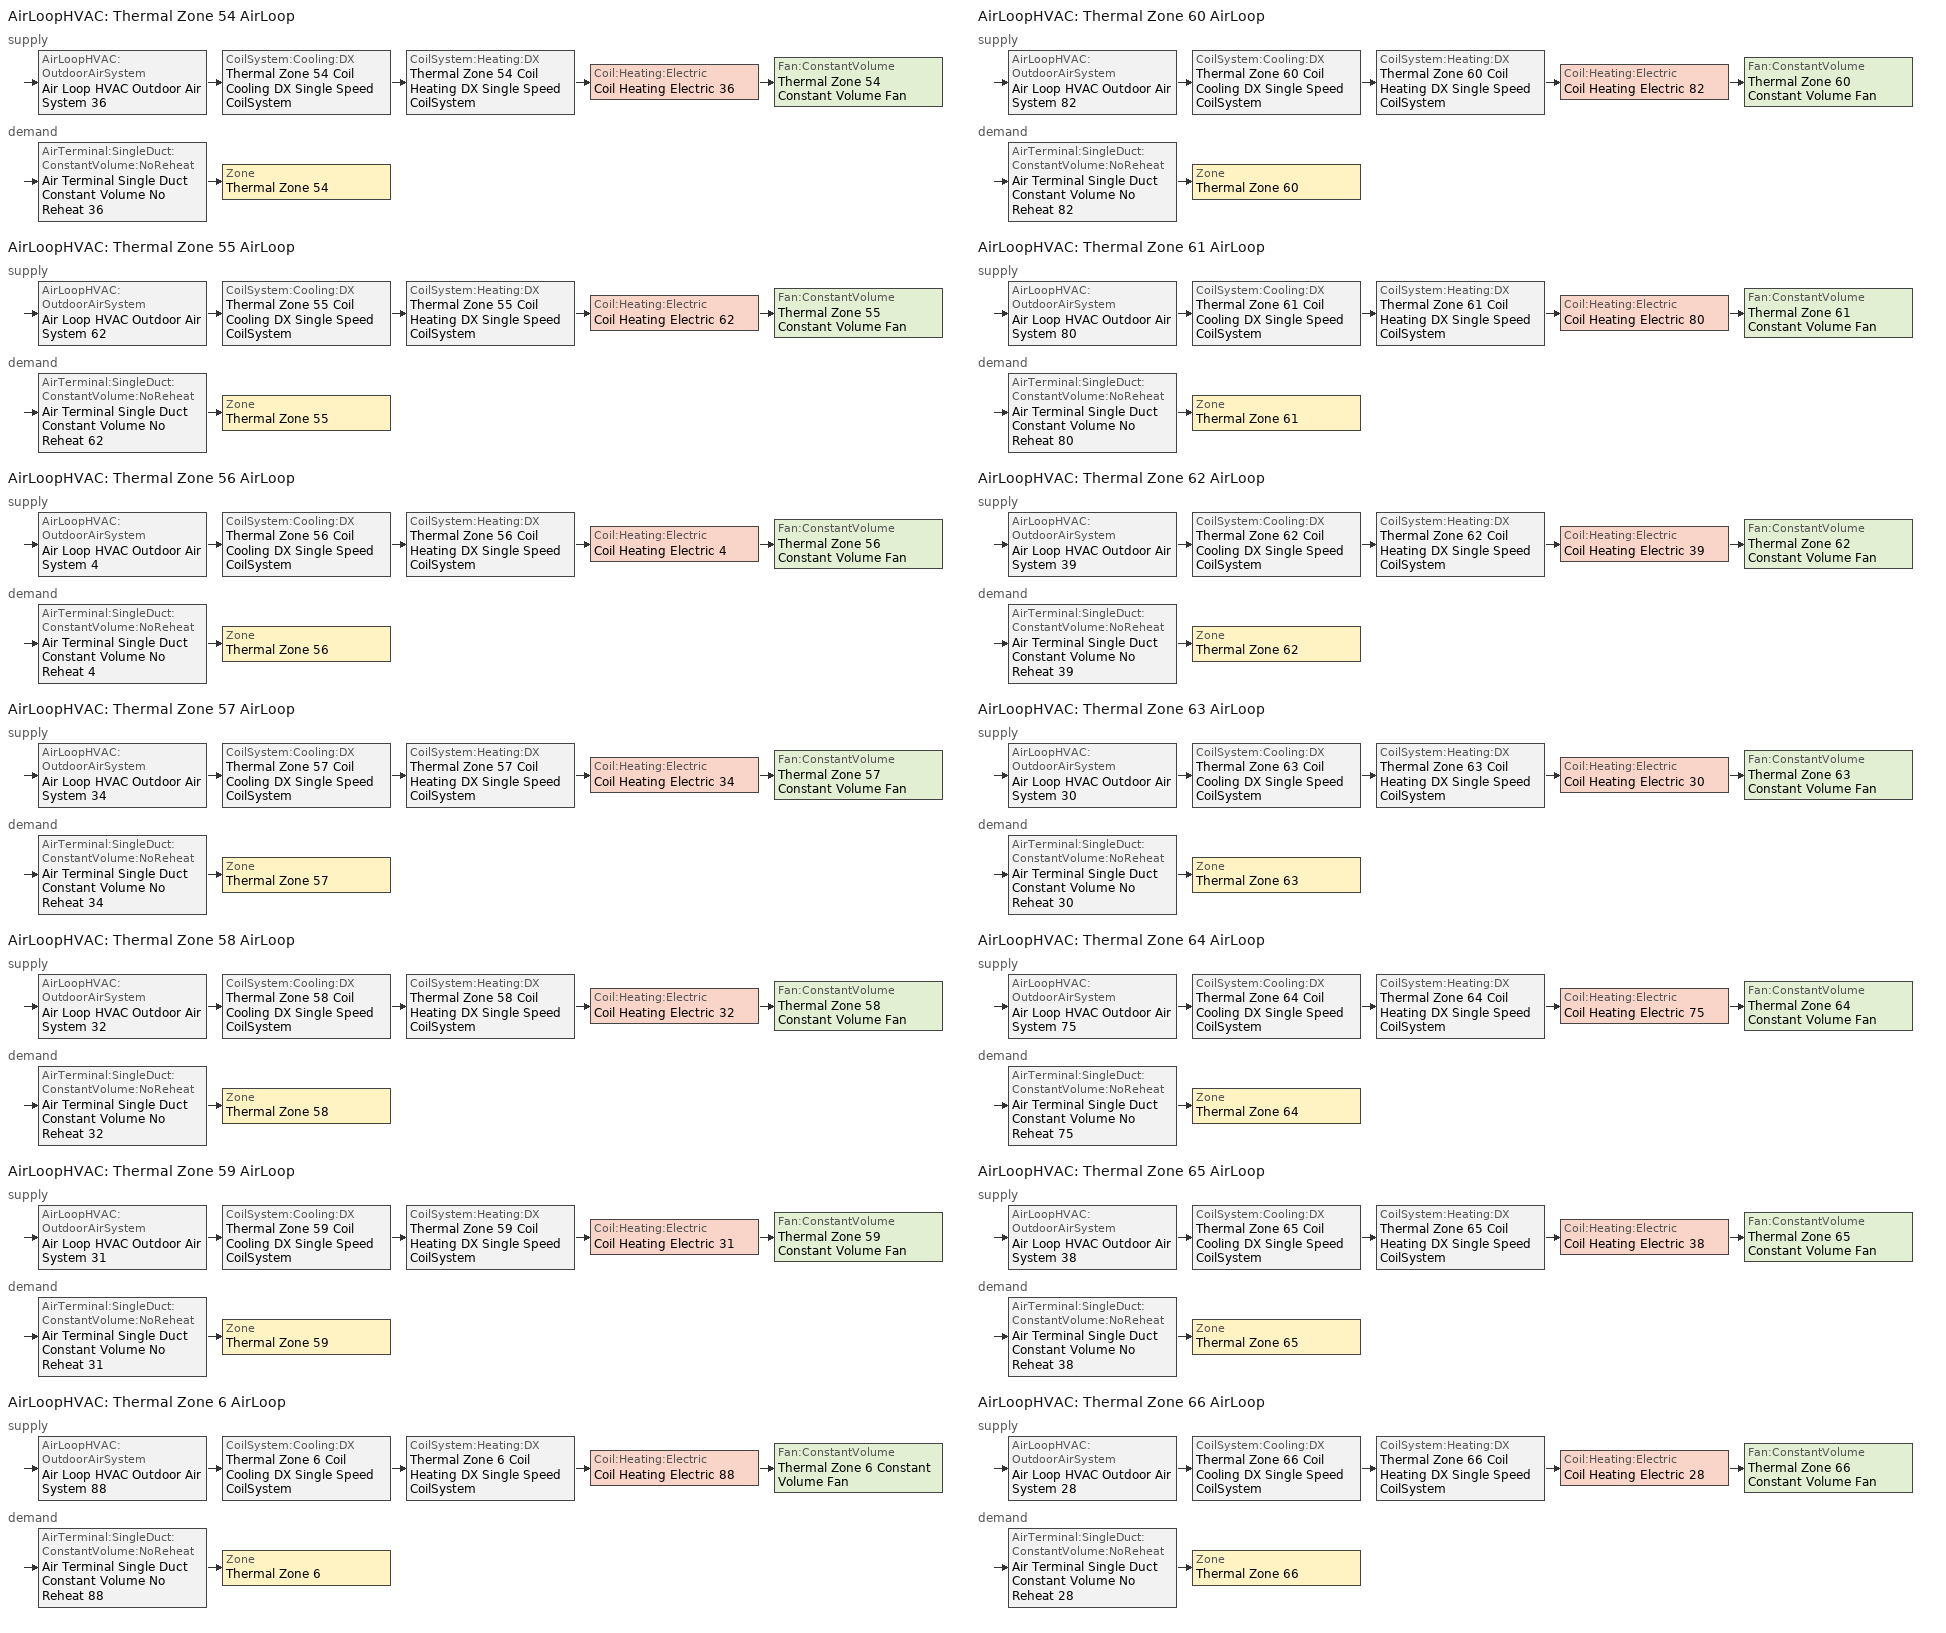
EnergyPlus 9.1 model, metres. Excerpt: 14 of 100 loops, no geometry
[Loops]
AirLoopHVAC 'Thermal Zone 54 AirLoop'
 supply: AirLoopHVAC:OutdoorAirSystem 'Air Loop HVAC Outdoor Air System 36' > CoilSystem:Cooling:DX 'Thermal Zone 54 Coil Cooling DX Single Speed CoilSystem' > CoilSystem:Heating:DX 'Thermal Zone 54 Coil Heating DX Single Speed CoilSystem' > Coil:Heating:Electric 'Coil Heating Electric 36' > Fan:ConstantVolume 'Thermal Zone 54 Constant Volume Fan'
 demand: AirTerminal:SingleDuct:ConstantVolume:NoReheat 'Air Terminal Single Duct Constant Volume No Reheat 36' > Zone 'Thermal Zone 54'
AirLoopHVAC 'Thermal Zone 55 AirLoop'
 supply: AirLoopHVAC:OutdoorAirSystem 'Air Loop HVAC Outdoor Air System 62' > CoilSystem:Cooling:DX 'Thermal Zone 55 Coil Cooling DX Single Speed CoilSystem' > CoilSystem:Heating:DX 'Thermal Zone 55 Coil Heating DX Single Speed CoilSystem' > Coil:Heating:Electric 'Coil Heating Electric 62' > Fan:ConstantVolume 'Thermal Zone 55 Constant Volume Fan'
 demand: AirTerminal:SingleDuct:ConstantVolume:NoReheat 'Air Terminal Single Duct Constant Volume No Reheat 62' > Zone 'Thermal Zone 55'
AirLoopHVAC 'Thermal Zone 56 AirLoop'
 supply: AirLoopHVAC:OutdoorAirSystem 'Air Loop HVAC Outdoor Air System 4' > CoilSystem:Cooling:DX 'Thermal Zone 56 Coil Cooling DX Single Speed CoilSystem' > CoilSystem:Heating:DX 'Thermal Zone 56 Coil Heating DX Single Speed CoilSystem' > Coil:Heating:Electric 'Coil Heating Electric 4' > Fan:ConstantVolume 'Thermal Zone 56 Constant Volume Fan'
 demand: AirTerminal:SingleDuct:ConstantVolume:NoReheat 'Air Terminal Single Duct Constant Volume No Reheat 4' > Zone 'Thermal Zone 56'
AirLoopHVAC 'Thermal Zone 57 AirLoop'
 supply: AirLoopHVAC:OutdoorAirSystem 'Air Loop HVAC Outdoor Air System 34' > CoilSystem:Cooling:DX 'Thermal Zone 57 Coil Cooling DX Single Speed CoilSystem' > CoilSystem:Heating:DX 'Thermal Zone 57 Coil Heating DX Single Speed CoilSystem' > Coil:Heating:Electric 'Coil Heating Electric 34' > Fan:ConstantVolume 'Thermal Zone 57 Constant Volume Fan'
 demand: AirTerminal:SingleDuct:ConstantVolume:NoReheat 'Air Terminal Single Duct Constant Volume No Reheat 34' > Zone 'Thermal Zone 57'
AirLoopHVAC 'Thermal Zone 58 AirLoop'
 supply: AirLoopHVAC:OutdoorAirSystem 'Air Loop HVAC Outdoor Air System 32' > CoilSystem:Cooling:DX 'Thermal Zone 58 Coil Cooling DX Single Speed CoilSystem' > CoilSystem:Heating:DX 'Thermal Zone 58 Coil Heating DX Single Speed CoilSystem' > Coil:Heating:Electric 'Coil Heating Electric 32' > Fan:ConstantVolume 'Thermal Zone 58 Constant Volume Fan'
 demand: AirTerminal:SingleDuct:ConstantVolume:NoReheat 'Air Terminal Single Duct Constant Volume No Reheat 32' > Zone 'Thermal Zone 58'
AirLoopHVAC 'Thermal Zone 59 AirLoop'
 supply: AirLoopHVAC:OutdoorAirSystem 'Air Loop HVAC Outdoor Air System 31' > CoilSystem:Cooling:DX 'Thermal Zone 59 Coil Cooling DX Single Speed CoilSystem' > CoilSystem:Heating:DX 'Thermal Zone 59 Coil Heating DX Single Speed CoilSystem' > Coil:Heating:Electric 'Coil Heating Electric 31' > Fan:ConstantVolume 'Thermal Zone 59 Constant Volume Fan'
 demand: AirTerminal:SingleDuct:ConstantVolume:NoReheat 'Air Terminal Single Duct Constant Volume No Reheat 31' > Zone 'Thermal Zone 59'
AirLoopHVAC 'Thermal Zone 6 AirLoop'
 supply: AirLoopHVAC:OutdoorAirSystem 'Air Loop HVAC Outdoor Air System 88' > CoilSystem:Cooling:DX 'Thermal Zone 6 Coil Cooling DX Single Speed CoilSystem' > CoilSystem:Heating:DX 'Thermal Zone 6 Coil Heating DX Single Speed CoilSystem' > Coil:Heating:Electric 'Coil Heating Electric 88' > Fan:ConstantVolume 'Thermal Zone 6 Constant Volume Fan'
 demand: AirTerminal:SingleDuct:ConstantVolume:NoReheat 'Air Terminal Single Duct Constant Volume No Reheat 88' > Zone 'Thermal Zone 6'
AirLoopHVAC 'Thermal Zone 60 AirLoop'
 supply: AirLoopHVAC:OutdoorAirSystem 'Air Loop HVAC Outdoor Air System 82' > CoilSystem:Cooling:DX 'Thermal Zone 60 Coil Cooling DX Single Speed CoilSystem' > CoilSystem:Heating:DX 'Thermal Zone 60 Coil Heating DX Single Speed CoilSystem' > Coil:Heating:Electric 'Coil Heating Electric 82' > Fan:ConstantVolume 'Thermal Zone 60 Constant Volume Fan'
 demand: AirTerminal:SingleDuct:ConstantVolume:NoReheat 'Air Terminal Single Duct Constant Volume No Reheat 82' > Zone 'Thermal Zone 60'
AirLoopHVAC 'Thermal Zone 61 AirLoop'
 supply: AirLoopHVAC:OutdoorAirSystem 'Air Loop HVAC Outdoor Air System 80' > CoilSystem:Cooling:DX 'Thermal Zone 61 Coil Cooling DX Single Speed CoilSystem' > CoilSystem:Heating:DX 'Thermal Zone 61 Coil Heating DX Single Speed CoilSystem' > Coil:Heating:Electric 'Coil Heating Electric 80' > Fan:ConstantVolume 'Thermal Zone 61 Constant Volume Fan'
 demand: AirTerminal:SingleDuct:ConstantVolume:NoReheat 'Air Terminal Single Duct Constant Volume No Reheat 80' > Zone 'Thermal Zone 61'
AirLoopHVAC 'Thermal Zone 62 AirLoop'
 supply: AirLoopHVAC:OutdoorAirSystem 'Air Loop HVAC Outdoor Air System 39' > CoilSystem:Cooling:DX 'Thermal Zone 62 Coil Cooling DX Single Speed CoilSystem' > CoilSystem:Heating:DX 'Thermal Zone 62 Coil Heating DX Single Speed CoilSystem' > Coil:Heating:Electric 'Coil Heating Electric 39' > Fan:ConstantVolume 'Thermal Zone 62 Constant Volume Fan'
 demand: AirTerminal:SingleDuct:ConstantVolume:NoReheat 'Air Terminal Single Duct Constant Volume No Reheat 39' > Zone 'Thermal Zone 62'
AirLoopHVAC 'Thermal Zone 63 AirLoop'
 supply: AirLoopHVAC:OutdoorAirSystem 'Air Loop HVAC Outdoor Air System 30' > CoilSystem:Cooling:DX 'Thermal Zone 63 Coil Cooling DX Single Speed CoilSystem' > CoilSystem:Heating:DX 'Thermal Zone 63 Coil Heating DX Single Speed CoilSystem' > Coil:Heating:Electric 'Coil Heating Electric 30' > Fan:ConstantVolume 'Thermal Zone 63 Constant Volume Fan'
 demand: AirTerminal:SingleDuct:ConstantVolume:NoReheat 'Air Terminal Single Duct Constant Volume No Reheat 30' > Zone 'Thermal Zone 63'
AirLoopHVAC 'Thermal Zone 64 AirLoop'
 supply: AirLoopHVAC:OutdoorAirSystem 'Air Loop HVAC Outdoor Air System 75' > CoilSystem:Cooling:DX 'Thermal Zone 64 Coil Cooling DX Single Speed CoilSystem' > CoilSystem:Heating:DX 'Thermal Zone 64 Coil Heating DX Single Speed CoilSystem' > Coil:Heating:Electric 'Coil Heating Electric 75' > Fan:ConstantVolume 'Thermal Zone 64 Constant Volume Fan'
 demand: AirTerminal:SingleDuct:ConstantVolume:NoReheat 'Air Terminal Single Duct Constant Volume No Reheat 75' > Zone 'Thermal Zone 64'
AirLoopHVAC 'Thermal Zone 65 AirLoop'
 supply: AirLoopHVAC:OutdoorAirSystem 'Air Loop HVAC Outdoor Air System 38' > CoilSystem:Cooling:DX 'Thermal Zone 65 Coil Cooling DX Single Speed CoilSystem' > CoilSystem:Heating:DX 'Thermal Zone 65 Coil Heating DX Single Speed CoilSystem' > Coil:Heating:Electric 'Coil Heating Electric 38' > Fan:ConstantVolume 'Thermal Zone 65 Constant Volume Fan'
 demand: AirTerminal:SingleDuct:ConstantVolume:NoReheat 'Air Terminal Single Duct Constant Volume No Reheat 38' > Zone 'Thermal Zone 65'
AirLoopHVAC 'Thermal Zone 66 AirLoop'
 supply: AirLoopHVAC:OutdoorAirSystem 'Air Loop HVAC Outdoor Air System 28' > CoilSystem:Cooling:DX 'Thermal Zone 66 Coil Cooling DX Single Speed CoilSystem' > CoilSystem:Heating:DX 'Thermal Zone 66 Coil Heating DX Single Speed CoilSystem' > Coil:Heating:Electric 'Coil Heating Electric 28' > Fan:ConstantVolume 'Thermal Zone 66 Constant Volume Fan'
 demand: AirTerminal:SingleDuct:ConstantVolume:NoReheat 'Air Terminal Single Duct Constant Volume No Reheat 28' > Zone 'Thermal Zone 66'
[ZoneControl:Thermostat]
Name | Zone or ZoneList | Control Type Schedule | Control 1
Thermal Zone 54 Thermostat | Thermal Zone 54 | Thermal Zone 54 Thermostat Schedule | Thermostat Setpoint Dual Setpoint 56
Thermal Zone 55 Thermostat | Thermal Zone 55 | Thermal Zone 55 Thermostat Schedule | Thermostat Setpoint Dual Setpoint 57
Thermal Zone 56 Thermostat | Thermal Zone 56 | Thermal Zone 56 Thermostat Schedule | Thermostat Setpoint Dual Setpoint 58
Thermal Zone 57 Thermostat | Thermal Zone 57 | Thermal Zone 57 Thermostat Schedule | Thermostat Setpoint Dual Setpoint 59
Thermal Zone 58 Thermostat | Thermal Zone 58 | Thermal Zone 58 Thermostat Schedule | Thermostat Setpoint Dual Setpoint 60
Thermal Zone 59 Thermostat | Thermal Zone 59 | Thermal Zone 59 Thermostat Schedule | Thermostat Setpoint Dual Setpoint 61
Thermal Zone 6 Thermostat | Thermal Zone 6 | Thermal Zone 6 Thermostat Schedule | Thermostat Setpoint Dual Setpoint 8
Thermal Zone 60 Thermostat | Thermal Zone 60 | Thermal Zone 60 Thermostat Schedule | Thermostat Setpoint Dual Setpoint 62
Thermal Zone 61 Thermostat | Thermal Zone 61 | Thermal Zone 61 Thermostat Schedule | Thermostat Setpoint Dual Setpoint 63
Thermal Zone 62 Thermostat | Thermal Zone 62 | Thermal Zone 62 Thermostat Schedule | Thermostat Setpoint Dual Setpoint 64
Thermal Zone 63 Thermostat | Thermal Zone 63 | Thermal Zone 63 Thermostat Schedule | Thermostat Setpoint Dual Setpoint 65
Thermal Zone 64 Thermostat | Thermal Zone 64 | Thermal Zone 64 Thermostat Schedule | Thermostat Setpoint Dual Setpoint 66
Thermal Zone 65 Thermostat | Thermal Zone 65 | Thermal Zone 65 Thermostat Schedule | Thermostat Setpoint Dual Setpoint 67
Thermal Zone 66 Thermostat | Thermal Zone 66 | Thermal Zone 66 Thermostat Schedule | Thermostat Setpoint Dual Setpoint 68
[ThermostatSetpoint:DualSetpoint] Heating Setpoint Temperature Schedule=Medium Office HtgSetp; Cooling Setpoint Temperature Schedule=Medium Office ClgSetp
Thermostat Setpoint Dual Setpoint 56; Thermostat Setpoint Dual Setpoint 57; Thermostat Setpoint Dual Setpoint 58; Thermostat Setpoint Dual Setpoint 59; Thermostat Setpoint Dual Setpoint 60; Thermostat Setpoint Dual Setpoint 61; Thermostat Setpoint Dual Setpoint 8; Thermostat Setpoint Dual Setpoint 62; Thermostat Setpoint Dual Setpoint 63; Thermostat Setpoint Dual Setpoint 64; Thermostat Setpoint Dual Setpoint 65; Thermostat Setpoint Dual Setpoint 66; Thermostat Setpoint Dual Setpoint 67; Thermostat Setpoint Dual Setpoint 68
[AirTerminal:SingleDuct:ConstantVolume:NoReheat] Availability Schedule=Always On Discrete; Maximum Air Flow Rate {m3/s}=AutoSize
Air Terminal Single Duct Constant Volume No Reheat 36; Air Terminal Single Duct Constant Volume No Reheat 62; Air Terminal Single Duct Constant Volume No Reheat 4; Air Terminal Single Duct Constant Volume No Reheat 34; Air Terminal Single Duct Constant Volume No Reheat 32; Air Terminal Single Duct Constant Volume No Reheat 31; Air Terminal Single Duct Constant Volume No Reheat 88; Air Terminal Single Duct Constant Volume No Reheat 82; Air Terminal Single Duct Constant Volume No Reheat 80; Air Terminal Single Duct Constant Volume No Reheat 39; Air Terminal Single Duct Constant Volume No Reheat 30; Air Terminal Single Duct Constant Volume No Reheat 75; Air Terminal Single Duct Constant Volume No Reheat 38; Air Terminal Single Duct Constant Volume No Reheat 28
[Zone equipment]
Thermal Zone 54: Air Terminal Single Duct Constant Volume No Reheat 36
Thermal Zone 55: Air Terminal Single Duct Constant Volume No Reheat 62
Thermal Zone 56: Air Terminal Single Duct Constant Volume No Reheat 4
Thermal Zone 57: Air Terminal Single Duct Constant Volume No Reheat 34
Thermal Zone 58: Air Terminal Single Duct Constant Volume No Reheat 32
Thermal Zone 59: Air Terminal Single Duct Constant Volume No Reheat 31
Thermal Zone 6: Air Terminal Single Duct Constant Volume No Reheat 88
Thermal Zone 60: Air Terminal Single Duct Constant Volume No Reheat 82
Thermal Zone 61: Air Terminal Single Duct Constant Volume No Reheat 80
Thermal Zone 62: Air Terminal Single Duct Constant Volume No Reheat 39
Thermal Zone 63: Air Terminal Single Duct Constant Volume No Reheat 30
Thermal Zone 64: Air Terminal Single Duct Constant Volume No Reheat 75
Thermal Zone 65: Air Terminal Single Duct Constant Volume No Reheat 38
Thermal Zone 66: Air Terminal Single Duct Constant Volume No Reheat 28
[Sizing:Zone] Zone Cooling Design Supply Air Temperature Input Method=SupplyAirTemperature; Zone Cooling Design Supply Air Temperature {C}=14; Zone Cooling Design Supply Air Temperature Difference {deltaC}=11.11; Zone Heating Design Supply Air Temperature Input Method=SupplyAirTemperature; Zone Heating Design Supply Air Temperature {C}=40; Zone Heating Design Supply Air Temperature Difference {deltaC}=11.11; Zone Cooling Design Supply Air Humidity Ratio {kgWater/kgDryAir}=0.0085; Zone Heating Design Supply Air Humidity Ratio {kgWater/kgDryAir}=0.008; Design Specification Outdoor Air Object=90.1-2010 - Office - OpenOffice Ventilation; Zone Heating Sizing Factor=1.25; Zone Cooling Sizing Factor=1.15; Cooling Design Air Flow Method=DesignDay; Cooling Design Air Flow Rate {m3/s}=0; Cooling Minimum Air Flow per Zone Floor Area {m3/s-m2}=0.000762; Cooling Minimum Air Flow {m3/s}=0; Cooling Minimum Air Flow Fraction=0; Heating Design Air Flow Method=DesignDay; Heating Design Air Flow Rate {m3/s}=0; Heating Maximum Air Flow per Zone Floor Area {m3/s-m2}=0.002032; Heating Maximum Air Flow {m3/s}=0.141576; Heating Maximum Air Flow Fraction=0.3; Account for Dedicated Outdoor Air System=No
Name | Design Specification Zone Air Distribution Object
Thermal Zone 54 | Thermal Zone 54 Design Spec Zone Air Dist
Thermal Zone 55 | Thermal Zone 55 Design Spec Zone Air Dist
Thermal Zone 56 | Thermal Zone 56 Design Spec Zone Air Dist
Thermal Zone 57 | Thermal Zone 57 Design Spec Zone Air Dist
Thermal Zone 58 | Thermal Zone 58 Design Spec Zone Air Dist
Thermal Zone 59 | Thermal Zone 59 Design Spec Zone Air Dist
Thermal Zone 6 | Thermal Zone 6 Design Spec Zone Air Dist
Thermal Zone 60 | Thermal Zone 60 Design Spec Zone Air Dist
Thermal Zone 61 | Thermal Zone 61 Design Spec Zone Air Dist
Thermal Zone 62 | Thermal Zone 62 Design Spec Zone Air Dist
Thermal Zone 63 | Thermal Zone 63 Design Spec Zone Air Dist
Thermal Zone 64 | Thermal Zone 64 Design Spec Zone Air Dist
Thermal Zone 65 | Thermal Zone 65 Design Spec Zone Air Dist
Thermal Zone 66 | Thermal Zone 66 Design Spec Zone Air Dist
[DesignSpecification:ZoneAirDistribution] Zone Air Distribution Effectiveness in Cooling Mode=1; Zone Air Distribution Effectiveness in Heating Mode=1
Thermal Zone 54 Design Spec Zone Air Dist; Thermal Zone 55 Design Spec Zone Air Dist; Thermal Zone 56 Design Spec Zone Air Dist; Thermal Zone 57 Design Spec Zone Air Dist; Thermal Zone 58 Design Spec Zone Air Dist; Thermal Zone 59 Design Spec Zone Air Dist; Thermal Zone 6 Design Spec Zone Air Dist; Thermal Zone 60 Design Spec Zone Air Dist; Thermal Zone 61 Design Spec Zone Air Dist; Thermal Zone 62 Design Spec Zone Air Dist; Thermal Zone 63 Design Spec Zone Air Dist; Thermal Zone 64 Design Spec Zone Air Dist; Thermal Zone 65 Design Spec Zone Air Dist; Thermal Zone 66 Design Spec Zone Air Dist
[Controller:MechanicalVentilation] Availability Schedule=Always On Discrete; Demand Controlled Ventilation=No; System Outdoor Air Method=ZoneSum; Design Specification Outdoor Air Object Name 1=90.1-2010 - Office - OpenOffice Ventilation
Name | Zone 1 | Design Specification Zone Air Distribution Object Name 1
Controller Mechanical Ventilation 36 | Thermal Zone 54 | Thermal Zone 54 Design Spec Zone Air Dist
Controller Mechanical Ventilation 62 | Thermal Zone 55 | Thermal Zone 55 Design Spec Zone Air Dist
Controller Mechanical Ventilation 4 | Thermal Zone 56 | Thermal Zone 56 Design Spec Zone Air Dist
Controller Mechanical Ventilation 34 | Thermal Zone 57 | Thermal Zone 57 Design Spec Zone Air Dist
Controller Mechanical Ventilation 32 | Thermal Zone 58 | Thermal Zone 58 Design Spec Zone Air Dist
Controller Mechanical Ventilation 31 | Thermal Zone 59 | Thermal Zone 59 Design Spec Zone Air Dist
Controller Mechanical Ventilation 88 | Thermal Zone 6 | Thermal Zone 6 Design Spec Zone Air Dist
Controller Mechanical Ventilation 82 | Thermal Zone 60 | Thermal Zone 60 Design Spec Zone Air Dist
Controller Mechanical Ventilation 80 | Thermal Zone 61 | Thermal Zone 61 Design Spec Zone Air Dist
Controller Mechanical Ventilation 39 | Thermal Zone 62 | Thermal Zone 62 Design Spec Zone Air Dist
Controller Mechanical Ventilation 30 | Thermal Zone 63 | Thermal Zone 63 Design Spec Zone Air Dist
Controller Mechanical Ventilation 75 | Thermal Zone 64 | Thermal Zone 64 Design Spec Zone Air Dist
Controller Mechanical Ventilation 38 | Thermal Zone 65 | Thermal Zone 65 Design Spec Zone Air Dist
Controller Mechanical Ventilation 28 | Thermal Zone 66 | Thermal Zone 66 Design Spec Zone Air Dist
[DesignSpecification:OutdoorAir]
90.1-2010 - Office - OpenOffice Ventilation: Outdoor Air Method=Sum; Outdoor Air Flow per Person {m3/s-person}=0.00235974; Outdoor Air Flow per Zone Floor Area {m3/s-m2}=0.0003048; Outdoor Air Flow per Zone {m3/s}=0; Outdoor Air Flow Air Changes per Hour {1/hr}=0
[AirLoopHVAC] Design Supply Air Flow Rate {m3/s}=AutoSize
Thermal Zone 54 AirLoop; Thermal Zone 55 AirLoop; Thermal Zone 56 AirLoop; Thermal Zone 57 AirLoop; Thermal Zone 58 AirLoop; Thermal Zone 59 AirLoop; Thermal Zone 6 AirLoop; Thermal Zone 60 AirLoop; Thermal Zone 61 AirLoop; Thermal Zone 62 AirLoop; Thermal Zone 63 AirLoop; Thermal Zone 64 AirLoop; Thermal Zone 65 AirLoop; Thermal Zone 66 AirLoop
[Sizing:System] Type of Load to Size On=Sensible; Design Outdoor Air Flow Rate {m3/s}=Autosize; Central Heating Maximum System Air Flow Ratio=1; Preheat Design Temperature {C}=7; Preheat Design Humidity Ratio {kgWater/kgDryAir}=0.008; Precool Design Temperature {C}=12.8; Precool Design Humidity Ratio {kgWater/kgDryAir}=0.008; Central Cooling Design Supply Air Temperature {C}=12.8; Central Heating Design Supply Air Temperature {C}=40; Type of Zone Sum to Use=NonCoincident; 100% Outdoor Air in Cooling=Yes; 100% Outdoor Air in Heating=Yes; Central Cooling Design Supply Air Humidity Ratio {kgWater/kgDryAir}=0.0085; Central Heating Design Supply Air Humidity Ratio {kgWater/kgDryAir}=0.008; Cooling Supply Air Flow Rate Method=DesignDay; Cooling Supply Air Flow Rate {m3/s}=0; Cooling Supply Air Flow Rate Per Floor Area {m3/s-m2}=0.00996765; Cooling Fraction of Autosized Cooling Supply Air Flow Rate=1; Cooling Supply Air Flow Rate Per Unit Cooling Capacity {m3/s-W}=3.94755e-05; Heating Supply Air Flow Rate Method=DesignDay; Heating Supply Air Flow Rate {m3/s}=0; Heating Supply Air Flow Rate Per Floor Area {m3/s-m2}=0.00996765; Heating Fraction of Autosized Heating Supply Air Flow Rate=1; Heating Fraction of Autosized Cooling Supply Air Flow Rate=1; Heating Supply Air Flow Rate Per Unit Heating Capacity {m3/s-W}=3.15882e-05; System Outdoor Air Method=ZoneSum; Zone Maximum Outdoor Air Fraction=1; Cooling Design Capacity Method=CoolingDesignCapacity; Cooling Design Capacity {W}=Autosize; Cooling Design Capacity Per Floor Area {W/m2}=234.7; Fraction of Autosized Cooling Design Capacity=1; Heating Design Capacity Method=HeatingDesignCapacity; Heating Design Capacity {W}=Autosize; Heating Design Capacity Per Floor Area {W/m2}=157; Fraction of Autosized Heating Design Capacity=1; Central Cooling Capacity Control Method=OnOff
Thermal Zone 54 AirLoop; Thermal Zone 55 AirLoop; Thermal Zone 56 AirLoop; Thermal Zone 57 AirLoop; Thermal Zone 58 AirLoop; Thermal Zone 59 AirLoop; Thermal Zone 6 AirLoop; Thermal Zone 60 AirLoop; Thermal Zone 61 AirLoop; Thermal Zone 62 AirLoop; Thermal Zone 63 AirLoop; Thermal Zone 64 AirLoop; Thermal Zone 65 AirLoop; Thermal Zone 66 AirLoop
[Controller:OutdoorAir] Minimum Outdoor Air Flow Rate {m3/s}=0; Maximum Outdoor Air Flow Rate {m3/s}=Autosize; Economizer Control Type=NoEconomizer; Economizer Control Action Type=ModulateFlow; Economizer Maximum Limit Dry-Bulb Temperature {C}=28; Economizer Maximum Limit Enthalpy {J/kg}=64000; Economizer Minimum Limit Dry-Bulb Temperature {C}=-100; Lockout Type=NoLockout; Minimum Limit Type=FixedMinimum; High Humidity Control=No; Control High Indoor Humidity Based on Outdoor Humidity Ratio=Yes; Heat Recovery Bypass Control Type=BypassWhenWithinEconomizerLimits
Name | Mechanical Ventilation Controller
Controller Outdoor Air 36 | Controller Mechanical Ventilation 36
Controller Outdoor Air 62 | Controller Mechanical Ventilation 62
Controller Outdoor Air 4 | Controller Mechanical Ventilation 4
Controller Outdoor Air 34 | Controller Mechanical Ventilation 34
Controller Outdoor Air 32 | Controller Mechanical Ventilation 32
Controller Outdoor Air 31 | Controller Mechanical Ventilation 31
Controller Outdoor Air 88 | Controller Mechanical Ventilation 88
Controller Outdoor Air 82 | Controller Mechanical Ventilation 82
Controller Outdoor Air 80 | Controller Mechanical Ventilation 80
Controller Outdoor Air 39 | Controller Mechanical Ventilation 39
Controller Outdoor Air 30 | Controller Mechanical Ventilation 30
Controller Outdoor Air 75 | Controller Mechanical Ventilation 75
Controller Outdoor Air 38 | Controller Mechanical Ventilation 38
Controller Outdoor Air 28 | Controller Mechanical Ventilation 28
[SetpointManager:MixedAir] Control Variable=Temperature
Node 563 OS Default SPM; Node 564 OS Default SPM; Node 565 OS Default SPM; Node 566 OS Default SPM; Node 901 OS Default SPM; Node 902 OS Default SPM; Node 903 OS Default SPM; Node 904 OS Default SPM; Node 147 OS Default SPM; Node 148 OS Default SPM; Node 149 OS Default SPM; Node 150 OS Default SPM; Node 537 OS Default SPM; Node 538 OS Default SPM; Node 539 OS Default SPM; Node 540 OS Default SPM; Node 511 OS Default SPM; Node 512 OS Default SPM; Node 513 OS Default SPM; Node 514 OS Default SPM; Node 498 OS Default SPM; Node 499 OS Default SPM; Node 500 OS Default SPM; Node 501 OS Default SPM; Node 1239 OS Default SPM; Node 1240 OS Default SPM; Node 1241 OS Default SPM; Node 1242 OS Default SPM; Node 1161 OS Default SPM; Node 1162 OS Default SPM; Node 1163 OS Default SPM; Node 1164 OS Default SPM; Node 1135 OS Default SPM; Node 1136 OS Default SPM; Node 1137 OS Default SPM; Node 1138 OS Default SPM; Node 602 OS Default SPM; Node 603 OS Default SPM; Node 604 OS Default SPM; Node 605 OS Default SPM; Node 485 OS Default SPM; Node 486 OS Default SPM; Node 487 OS Default SPM; Node 488 OS Default SPM; Node 1070 OS Default SPM; Node 1071 OS Default SPM; Node 1072 OS Default SPM; Node 1073 OS Default SPM; Node 589 OS Default SPM; Node 590 OS Default SPM; Node 591 OS Default SPM; Node 592 OS Default SPM; Node 459 OS Default SPM; Node 460 OS Default SPM; Node 461 OS Default SPM; Node 462 OS Default SPM
[CoilSystem:Cooling:DX] Availability Schedule=Always On Discrete
Name | Cooling Coil
Thermal Zone 54 Coil Cooling DX Single Speed CoilSystem | Thermal Zone 54 Coil Cooling DX Single Speed
Thermal Zone 55 Coil Cooling DX Single Speed CoilSystem | Thermal Zone 55 Coil Cooling DX Single Speed
Thermal Zone 56 Coil Cooling DX Single Speed CoilSystem | Thermal Zone 56 Coil Cooling DX Single Speed
Thermal Zone 57 Coil Cooling DX Single Speed CoilSystem | Thermal Zone 57 Coil Cooling DX Single Speed
Thermal Zone 58 Coil Cooling DX Single Speed CoilSystem | Thermal Zone 58 Coil Cooling DX Single Speed
Thermal Zone 59 Coil Cooling DX Single Speed CoilSystem | Thermal Zone 59 Coil Cooling DX Single Speed
Thermal Zone 6 Coil Cooling DX Single Speed CoilSystem | Thermal Zone 6 Coil Cooling DX Single Speed
Thermal Zone 60 Coil Cooling DX Single Speed CoilSystem | Thermal Zone 60 Coil Cooling DX Single Speed
Thermal Zone 61 Coil Cooling DX Single Speed CoilSystem | Thermal Zone 61 Coil Cooling DX Single Speed
Thermal Zone 62 Coil Cooling DX Single Speed CoilSystem | Thermal Zone 62 Coil Cooling DX Single Speed
Thermal Zone 63 Coil Cooling DX Single Speed CoilSystem | Thermal Zone 63 Coil Cooling DX Single Speed
Thermal Zone 64 Coil Cooling DX Single Speed CoilSystem | Thermal Zone 64 Coil Cooling DX Single Speed
Thermal Zone 65 Coil Cooling DX Single Speed CoilSystem | Thermal Zone 65 Coil Cooling DX Single Speed
Thermal Zone 66 Coil Cooling DX Single Speed CoilSystem | Thermal Zone 66 Coil Cooling DX Single Speed
[Coil:Cooling:DX:SingleSpeed] Availability Schedule=Always On Discrete; Gross Rated Total Cooling Capacity {W}=Autosize; Gross Rated Sensible Heat Ratio=Autosize; Gross Rated Cooling COP {W/W}=3.1; Rated Air Flow Rate {m3/s}=Autosize; Rated Evaporator Fan Power Per Volume Flow Rate {W/(m3/s)}=773.3; Condenser Type=AirCooled; Evaporative Condenser Effectiveness=0; Evaporative Condenser Air Flow Rate {m3/s}=Autosize; Evaporative Condenser Pump Rated Power Consumption {W}=Autosize; Crankcase Heater Capacity {W}=0; Maximum Outdoor Dry-Bulb Temperature for Crankcase Heater Operation {C}=0; Basin Heater Capacity {W/K}=0; Basin Heater Setpoint Temperature {C}=10
Name | Total Cooling Capacity Function of Temperature Curve | Total Cooling Capacity Function of Flow Fraction Curve | Energy Input Ratio Function of Temperature Curve | Energy Input Ratio Function of Flow Fraction Curve | Part Load Fraction Correlation Curve
Thermal Zone 54 Coil Cooling DX Single Speed | Curve Biquadratic 71 | Curve Quadratic 176 | Curve Biquadratic 72 | Curve Quadratic 177 | Curve Quadratic 178
Thermal Zone 55 Coil Cooling DX Single Speed | Curve Biquadratic 123 | Curve Quadratic 306 | Curve Biquadratic 124 | Curve Quadratic 307 | Curve Quadratic 308
Thermal Zone 56 Coil Cooling DX Single Speed | Curve Biquadratic 7 | Curve Quadratic 16 | Curve Biquadratic 8 | Curve Quadratic 17 | Curve Quadratic 18
Thermal Zone 57 Coil Cooling DX Single Speed | Curve Biquadratic 67 | Curve Quadratic 166 | Curve Biquadratic 68 | Curve Quadratic 167 | Curve Quadratic 168
Thermal Zone 58 Coil Cooling DX Single Speed | Curve Biquadratic 63 | Curve Quadratic 156 | Curve Biquadratic 64 | Curve Quadratic 157 | Curve Quadratic 158
Thermal Zone 59 Coil Cooling DX Single Speed | Curve Biquadratic 61 | Curve Quadratic 151 | Curve Biquadratic 62 | Curve Quadratic 152 | Curve Quadratic 153
Thermal Zone 6 Coil Cooling DX Single Speed | Curve Biquadratic 175 | Curve Quadratic 436 | Curve Biquadratic 176 | Curve Quadratic 437 | Curve Quadratic 438
Thermal Zone 60 Coil Cooling DX Single Speed | Curve Biquadratic 163 | Curve Quadratic 406 | Curve Biquadratic 164 | Curve Quadratic 407 | Curve Quadratic 408
Thermal Zone 61 Coil Cooling DX Single Speed | Curve Biquadratic 159 | Curve Quadratic 396 | Curve Biquadratic 160 | Curve Quadratic 397 | Curve Quadratic 398
Thermal Zone 62 Coil Cooling DX Single Speed | Curve Biquadratic 77 | Curve Quadratic 191 | Curve Biquadratic 78 | Curve Quadratic 192 | Curve Quadratic 193
Thermal Zone 63 Coil Cooling DX Single Speed | Curve Biquadratic 59 | Curve Quadratic 146 | Curve Biquadratic 60 | Curve Quadratic 147 | Curve Quadratic 148
Thermal Zone 64 Coil Cooling DX Single Speed | Curve Biquadratic 149 | Curve Quadratic 371 | Curve Biquadratic 150 | Curve Quadratic 372 | Curve Quadratic 373
Thermal Zone 65 Coil Cooling DX Single Speed | Curve Biquadratic 75 | Curve Quadratic 186 | Curve Biquadratic 76 | Curve Quadratic 187 | Curve Quadratic 188
Thermal Zone 66 Coil Cooling DX Single Speed | Curve Biquadratic 55 | Curve Quadratic 136 | Curve Biquadratic 56 | Curve Quadratic 137 | Curve Quadratic 138
[CoilSystem:Heating:DX] Availability Schedule=Always On Discrete
Name | Heating Coil
Thermal Zone 54 Coil Heating DX Single Speed CoilSystem | Thermal Zone 54 Coil Heating DX Single Speed
Thermal Zone 55 Coil Heating DX Single Speed CoilSystem | Thermal Zone 55 Coil Heating DX Single Speed
Thermal Zone 56 Coil Heating DX Single Speed CoilSystem | Thermal Zone 56 Coil Heating DX Single Speed
Thermal Zone 57 Coil Heating DX Single Speed CoilSystem | Thermal Zone 57 Coil Heating DX Single Speed
Thermal Zone 58 Coil Heating DX Single Speed CoilSystem | Thermal Zone 58 Coil Heating DX Single Speed
Thermal Zone 59 Coil Heating DX Single Speed CoilSystem | Thermal Zone 59 Coil Heating DX Single Speed
Thermal Zone 6 Coil Heating DX Single Speed CoilSystem | Thermal Zone 6 Coil Heating DX Single Speed
Thermal Zone 60 Coil Heating DX Single Speed CoilSystem | Thermal Zone 60 Coil Heating DX Single Speed
Thermal Zone 61 Coil Heating DX Single Speed CoilSystem | Thermal Zone 61 Coil Heating DX Single Speed
Thermal Zone 62 Coil Heating DX Single Speed CoilSystem | Thermal Zone 62 Coil Heating DX Single Speed
Thermal Zone 63 Coil Heating DX Single Speed CoilSystem | Thermal Zone 63 Coil Heating DX Single Speed
Thermal Zone 64 Coil Heating DX Single Speed CoilSystem | Thermal Zone 64 Coil Heating DX Single Speed
Thermal Zone 65 Coil Heating DX Single Speed CoilSystem | Thermal Zone 65 Coil Heating DX Single Speed
Thermal Zone 66 Coil Heating DX Single Speed CoilSystem | Thermal Zone 66 Coil Heating DX Single Speed
[Coil:Heating:DX:SingleSpeed] Availability Schedule=Always On Discrete; Gross Rated Heating Capacity {W}=Autosize; Gross Rated Heating COP {W/W}=3.1; Rated Air Flow Rate {m3/s}=Autosize; Rated Supply Fan Power Per Volume Flow Rate {W/(m3/s)}=773.3; Minimum Outdoor Dry-Bulb Temperature for Compressor Operation {C}=-8; Maximum Outdoor Dry-Bulb Temperature for Defrost Operation {C}=5; Crankcase Heater Capacity {W}=0; Maximum Outdoor Dry-Bulb Temperature for Crankcase Heater Operation {C}=10; Defrost Strategy=Resistive; Defrost Control=Timed; Defrost Time Period Fraction=0.166667; Resistive Defrost Heater Capacity {W}=2000
Name | Heating Capacity Function of Temperature Curve | Heating Capacity Function of Flow Fraction Curve | Energy Input Ratio Function of Temperature Curve | Energy Input Ratio Function of Flow Fraction Curve | Part Load Fraction Correlation Curve
Thermal Zone 54 Coil Heating DX Single Speed | Curve Cubic 106 | Curve Cubic 107 | Curve Cubic 108 | Curve Quadratic 179 | Curve Quadratic 180
Thermal Zone 55 Coil Heating DX Single Speed | Curve Cubic 184 | Curve Cubic 185 | Curve Cubic 186 | Curve Quadratic 309 | Curve Quadratic 310
Thermal Zone 56 Coil Heating DX Single Speed | Curve Cubic 10 | Curve Cubic 11 | Curve Cubic 12 | Curve Quadratic 19 | Curve Quadratic 20
Thermal Zone 57 Coil Heating DX Single Speed | Curve Cubic 100 | Curve Cubic 101 | Curve Cubic 102 | Curve Quadratic 169 | Curve Quadratic 170
Thermal Zone 58 Coil Heating DX Single Speed | Curve Cubic 94 | Curve Cubic 95 | Curve Cubic 96 | Curve Quadratic 159 | Curve Quadratic 160
Thermal Zone 59 Coil Heating DX Single Speed | Curve Cubic 91 | Curve Cubic 92 | Curve Cubic 93 | Curve Quadratic 154 | Curve Quadratic 155
Thermal Zone 6 Coil Heating DX Single Speed | Curve Cubic 262 | Curve Cubic 263 | Curve Cubic 264 | Curve Quadratic 439 | Curve Quadratic 440
Thermal Zone 60 Coil Heating DX Single Speed | Curve Cubic 244 | Curve Cubic 245 | Curve Cubic 246 | Curve Quadratic 409 | Curve Quadratic 410
Thermal Zone 61 Coil Heating DX Single Speed | Curve Cubic 238 | Curve Cubic 239 | Curve Cubic 240 | Curve Quadratic 399 | Curve Quadratic 400
Thermal Zone 62 Coil Heating DX Single Speed | Curve Cubic 115 | Curve Cubic 116 | Curve Cubic 117 | Curve Quadratic 194 | Curve Quadratic 195
Thermal Zone 63 Coil Heating DX Single Speed | Curve Cubic 88 | Curve Cubic 89 | Curve Cubic 90 | Curve Quadratic 149 | Curve Quadratic 150
Thermal Zone 64 Coil Heating DX Single Speed | Curve Cubic 223 | Curve Cubic 224 | Curve Cubic 225 | Curve Quadratic 374 | Curve Quadratic 375
Thermal Zone 65 Coil Heating DX Single Speed | Curve Cubic 112 | Curve Cubic 113 | Curve Cubic 114 | Curve Quadratic 189 | Curve Quadratic 190
Thermal Zone 66 Coil Heating DX Single Speed | Curve Cubic 82 | Curve Cubic 83 | Curve Cubic 84 | Curve Quadratic 139 | Curve Quadratic 140
[Coil:Heating:Electric] Availability Schedule=Always On Discrete; Efficiency=1; Nominal Capacity {W}=Autosize
Coil Heating Electric 36; Coil Heating Electric 62; Coil Heating Electric 4; Coil Heating Electric 34; Coil Heating Electric 32; Coil Heating Electric 31; Coil Heating Electric 88; Coil Heating Electric 82; Coil Heating Electric 80; Coil Heating Electric 39; Coil Heating Electric 30; Coil Heating Electric 75; Coil Heating Electric 38; Coil Heating Electric 28
[Fan:ConstantVolume] Availability Schedule=Always On Discrete; Fan Total Efficiency=0.7; Pressure Rise {Pa}=500; Maximum Flow Rate {m3/s}=AutoSize; Motor Efficiency=0.9; Motor In Airstream Fraction=1
Thermal Zone 54 Constant Volume Fan; Thermal Zone 55 Constant Volume Fan; Thermal Zone 56 Constant Volume Fan; Thermal Zone 57 Constant Volume Fan; Thermal Zone 58 Constant Volume Fan; Thermal Zone 59 Constant Volume Fan; Thermal Zone 6 Constant Volume Fan; Thermal Zone 60 Constant Volume Fan; Thermal Zone 61 Constant Volume Fan; Thermal Zone 62 Constant Volume Fan; Thermal Zone 63 Constant Volume Fan; Thermal Zone 64 Constant Volume Fan; Thermal Zone 65 Constant Volume Fan; Thermal Zone 66 Constant Volume Fan
[SetpointManager:SingleZone:Reheat] Control Variable=Temperature; Minimum Supply Air Temperature {C}=-99; Maximum Supply Air Temperature {C}=99
Name | Control Zone
Setpoint Manager Single Zone Reheat 36 | Thermal Zone 54
Setpoint Manager Single Zone Reheat 62 | Thermal Zone 55
Setpoint Manager Single Zone Reheat 4 | Thermal Zone 56
Setpoint Manager Single Zone Reheat 34 | Thermal Zone 57
Setpoint Manager Single Zone Reheat 32 | Thermal Zone 58
Setpoint Manager Single Zone Reheat 31 | Thermal Zone 59
Setpoint Manager Single Zone Reheat 88 | Thermal Zone 6
Setpoint Manager Single Zone Reheat 82 | Thermal Zone 60
Setpoint Manager Single Zone Reheat 80 | Thermal Zone 61
Setpoint Manager Single Zone Reheat 39 | Thermal Zone 62
Setpoint Manager Single Zone Reheat 30 | Thermal Zone 63
Setpoint Manager Single Zone Reheat 75 | Thermal Zone 64
Setpoint Manager Single Zone Reheat 38 | Thermal Zone 65
Setpoint Manager Single Zone Reheat 28 | Thermal Zone 66
[Schedule:Compact]
Thermal Zone 54 Thermostat Schedule; Thermal Zone 55 Thermostat Schedule; Thermal Zone 56 Thermostat Schedule; Thermal Zone 57 Thermostat Schedule; Thermal Zone 58 Thermostat Schedule; Thermal Zone 59 Thermostat Schedule; Thermal Zone 6 Thermostat Schedule; Thermal Zone 60 Thermostat Schedule; Thermal Zone 61 Thermostat Schedule; Thermal Zone 62 Thermostat Schedule; Thermal Zone 63 Thermostat Schedule; Thermal Zone 64 Thermostat Schedule; Thermal Zone 65 Thermostat Schedule; Thermal Zone 66 Thermostat Schedule: Through: 12/31, For: AllDays, Until: 24:00, 4
[Schedule:Day:Interval]
Medium Office HtgSetp Rule 1 Day Schedule; Medium Office HtgSetp Summer Design Day: No, 24:00, 15.6
Medium Office HtgSetp Default Schedule: No, 06:00, 15.6, 22:00, 21, 24:00, 15.6
Medium Office HtgSetp Rule 2 Day Schedule: No, 06:00, 15.6, 18:00, 21, 24:00, 15.6
Medium Office HtgSetp Winter Design Day: No, 24:00, 21
Medium Office ClgSetp Rule 1 Day Schedule; Medium Office ClgSetp Winter Design Day: No, 24:00, 26.7
Medium Office ClgSetp Default Schedule; Medium Office ClgSetp Summer Design Day: No, 06:00, 26.7, 22:00, 24, 24:00, 26.7
Medium Office ClgSetp Rule 2 Day Schedule: No, 06:00, 26.7, 18:00, 24, 24:00, 26.7
[Schedule:Week:Daily]
Medium Office HtgSetp Week Rule - Jan1-Dec31: Medium Office HtgSetp Rule 1 Day Schedule, Medium Office HtgSetp Default Schedule, Medium Office HtgSetp Default Schedule, Medium Office HtgSetp Default Schedule, Medium Office HtgSetp Default Schedule, Medium Office HtgSetp Default Schedule, Medium Office HtgSetp Rule 2 Day Schedule, Medium Office HtgSetp Default Schedule, Medium Office HtgSetp Summer Design Day, Medium Office HtgSetp Winter Design Day, Medium Office HtgSetp Default Schedule, Medium Office HtgSetp Default Schedule
Medium Office ClgSetp Week Rule - Jan1-Dec31: Medium Office ClgSetp Rule 1 Day Schedule, Medium Office ClgSetp Default Schedule, Medium Office ClgSetp Default Schedule, Medium Office ClgSetp Default Schedule, Medium Office ClgSetp Default Schedule, Medium Office ClgSetp Default Schedule, Medium Office ClgSetp Rule 2 Day Schedule, Medium Office ClgSetp Default Schedule, Medium Office ClgSetp Summer Design Day, Medium Office ClgSetp Winter Design Day, Medium Office ClgSetp Default Schedule, Medium Office ClgSetp Default Schedule
[Schedule:Year]
Medium Office HtgSetp: Medium Office HtgSetp Week Rule - Jan1-Dec31, 1, 1, 12, 31
Medium Office ClgSetp: Medium Office ClgSetp Week Rule - Jan1-Dec31, 1, 1, 12, 31
[Schedule:Constant]
Always On Discrete: OnOff, 1
[Curve:Biquadratic] Minimum Value of x=17; Maximum Value of x=22; Minimum Value of y=13; Maximum Value of y=46
Name | Coefficient1 Constant | Coefficient2 x | Coefficient3 x**2 | Coefficient4 y | Coefficient5 y**2 | Coefficient6 x*y
Curve Biquadratic 71; Curve Biquadratic 123; Curve Biquadratic 7; Curve Biquadratic 67; Curve Biquadratic 63; Curve Biquadratic 61; Curve Biquadratic 175; Curve Biquadratic 163; Curve Biquadratic 159; Curve Biquadratic 77; Curve Biquadratic 59; Curve Biquadratic 149; Curve Biquadratic 75; Curve Biquadratic 55 | 0.942588 | 0.00954335 | 0.00068377 | -0.0110427 | 5.249e-06 | -9.72e-06
Curve Biquadratic 72; Curve Biquadratic 124; Curve Biquadratic 8; Curve Biquadratic 68; Curve Biquadratic 64; Curve Biquadratic 62; Curve Biquadratic 176; Curve Biquadratic 164; Curve Biquadratic 160; Curve Biquadratic 78; Curve Biquadratic 60; Curve Biquadratic 150; Curve Biquadratic 76; Curve Biquadratic 56 | 0.342414 | 0.034885 | -0.0006237 | 0.00497722 | 0.000437951 | -0.000728028
[Curve:Quadratic]
Name | Coefficient1 Constant | Coefficient2 x | Coefficient3 x**2 | Minimum Value of x | Maximum Value of x
Curve Quadratic 176; Curve Quadratic 306; Curve Quadratic 16; Curve Quadratic 166; Curve Quadratic 156; Curve Quadratic 151; Curve Quadratic 436; Curve Quadratic 406; Curve Quadratic 396; Curve Quadratic 191; Curve Quadratic 146; Curve Quadratic 371; Curve Quadratic 186; Curve Quadratic 136 | 0.8 | 0.2 | 0 | 0.5 | 1.5
Curve Quadratic 177; Curve Quadratic 307; Curve Quadratic 17; Curve Quadratic 167; Curve Quadratic 157; Curve Quadratic 152; Curve Quadratic 437; Curve Quadratic 407; Curve Quadratic 397; Curve Quadratic 192; Curve Quadratic 147; Curve Quadratic 372; Curve Quadratic 187; Curve Quadratic 137 | 1.1552 | -0.1808 | 0.0256 | 0.5 | 1.5
Curve Quadratic 178; Curve Quadratic 308; Curve Quadratic 18; Curve Quadratic 168; Curve Quadratic 158; Curve Quadratic 153; Curve Quadratic 438; Curve Quadratic 408; Curve Quadratic 398; Curve Quadratic 193; Curve Quadratic 148; Curve Quadratic 373; Curve Quadratic 188; Curve Quadratic 138 | 0.85 | 0.15 | 0 | 0 | 1
Curve Quadratic 179; Curve Quadratic 309; Curve Quadratic 19; Curve Quadratic 169; Curve Quadratic 159; Curve Quadratic 154; Curve Quadratic 439; Curve Quadratic 409; Curve Quadratic 399; Curve Quadratic 194; Curve Quadratic 149; Curve Quadratic 374; Curve Quadratic 189; Curve Quadratic 139 | 1.3824 | -0.4336 | 0.0512 | 0 | 1
Curve Quadratic 180; Curve Quadratic 310; Curve Quadratic 20; Curve Quadratic 170; Curve Quadratic 160; Curve Quadratic 155; Curve Quadratic 440; Curve Quadratic 410; Curve Quadratic 400; Curve Quadratic 195; Curve Quadratic 150; Curve Quadratic 375; Curve Quadratic 190; Curve Quadratic 140 | 0.75 | 0.25 | 0 | 0 | 1
[Curve:Cubic]
Name | Coefficient1 Constant | Coefficient2 x | Coefficient3 x**2 | Coefficient4 x**3 | Minimum Value of x | Maximum Value of x
Curve Cubic 106; Curve Cubic 184; Curve Cubic 10; Curve Cubic 100; Curve Cubic 94; Curve Cubic 91; Curve Cubic 262; Curve Cubic 244; Curve Cubic 238; Curve Cubic 115; Curve Cubic 88; Curve Cubic 223; Curve Cubic 112; Curve Cubic 82 | 0.758746 | 0.027626 | 0.000148716 | 3.4992e-06 | -20 | 20
Curve Cubic 107; Curve Cubic 185; Curve Cubic 11; Curve Cubic 101; Curve Cubic 95; Curve Cubic 92; Curve Cubic 263; Curve Cubic 245; Curve Cubic 239; Curve Cubic 116; Curve Cubic 89; Curve Cubic 224; Curve Cubic 113; Curve Cubic 83 | 0.84 | 0.16 | 0 | 0 | 0.5 | 1.5
Curve Cubic 108; Curve Cubic 186; Curve Cubic 12; Curve Cubic 102; Curve Cubic 96; Curve Cubic 93; Curve Cubic 264; Curve Cubic 246; Curve Cubic 240; Curve Cubic 117; Curve Cubic 90; Curve Cubic 225; Curve Cubic 114; Curve Cubic 84 | 1.19248 | -0.0300438 | 0.00103745 | -2.3328e-05 | -20 | 20
